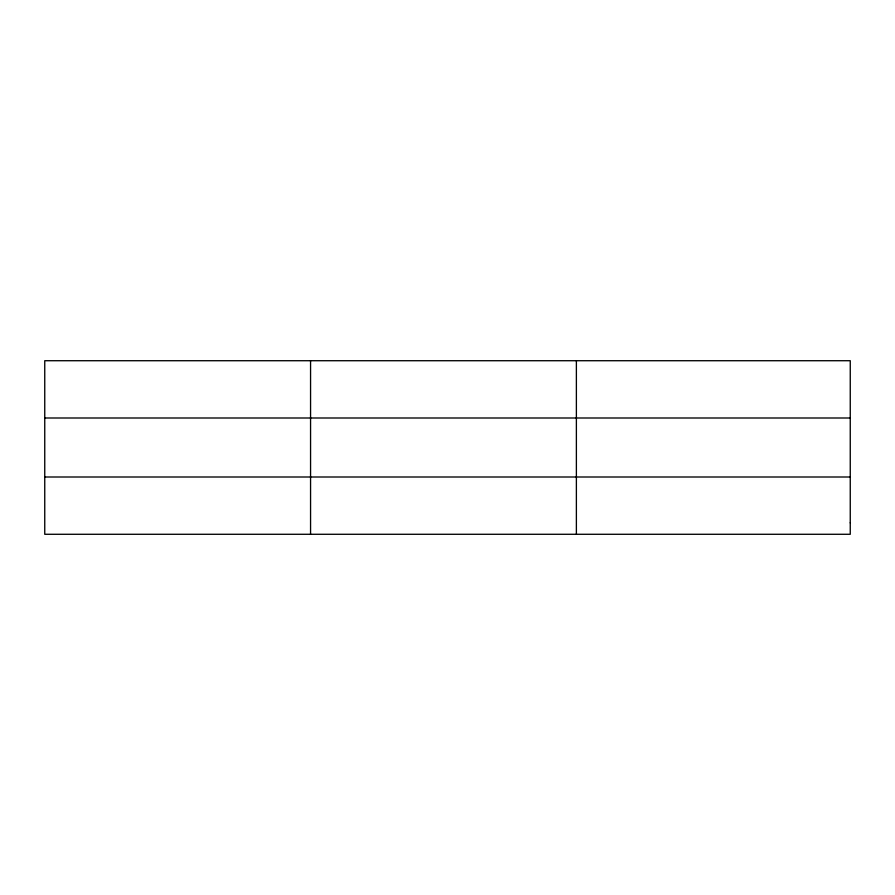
<?xml version="1.0" encoding="UTF-8"?>
<svg xmlns="http://www.w3.org/2000/svg" width="895" height="895" viewBox="0 0 895 895"><rect width="100%" height="100%" fill="white"/><g stroke="black" fill="none" stroke-linecap="round" stroke-linejoin="round"><path stroke-width="1.34" d="M310.565 534.281L310.565 360.719M576.38 534.281L576.38 360.719M44.75 417.999L850.25 417.999M44.75 477.001L850.25 477.001M850.25 522.825L850.25 534.281L44.75 534.281L44.75 360.719L850.25 360.719L850.25 522.825"/></g></svg>
